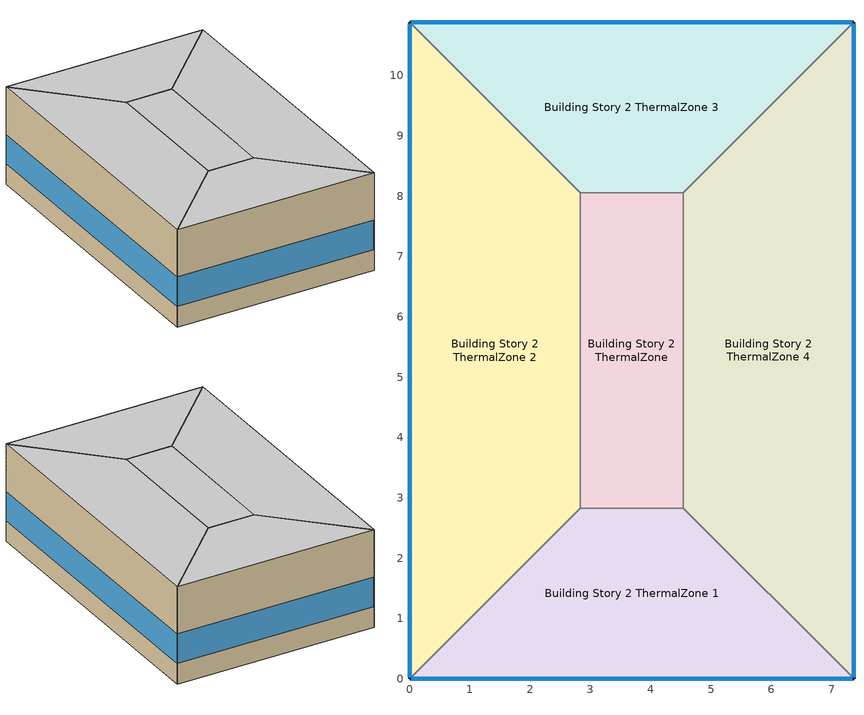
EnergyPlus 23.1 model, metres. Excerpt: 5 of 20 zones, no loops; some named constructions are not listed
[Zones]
Building Story 2 ThermalZone
 floor adiabatic (Typical Interior Floor): 4.54,2.83 2.83,2.83 2.83,8.06 4.54,8.06 z3.6
 wall adiabatic (Typical Interior Wall): 2.83,2.83 4.54,2.83 4.54,8.06 2.83,8.06 2.83,2.83 z3.6:7.2
 ceiling adiabatic (Typical Interior Ceiling): 4.54,8.06 2.83,8.06 2.83,2.83 4.54,2.83 z7.2
Building Story 2 ThermalZone 1
 floor adiabatic (Typical Interior Ceiling): 7.37,0 0,0 2.83,2.83 4.54,2.83 z3.6
 wall outside (Typical Insulated Steel Framed Exterior Wall R-20.41): 0,0 7.37,0 z3.6:7.2
 wall adiabatic (Typical Interior Wall): 7.37,0 4.54,2.83 2.83,2.83 0,0 z3.6:7.2
 window (U 0.48 SHGC 0.40 Dbl Ref-D Clr 6mm/13mm): 0.03,0 7.34,0 z4.36:5.45
 ceiling adiabatic (Typical Interior Ceiling): 4.54,2.83 2.83,2.83 0,0 7.37,0 z7.2
Building Story 2 ThermalZone 2
 floor adiabatic (Typical Interior Ceiling): 0,0 0,10.88 2.83,8.06 2.83,2.83 z3.6
 wall outside (Typical Insulated Steel Framed Exterior Wall R-20.41): 0,10.88 0,0 z3.6:7.2
 wall adiabatic (Typical Interior Wall): 0,0 2.83,2.83 2.83,8.06 0,10.88 z3.6:7.2
 window (U 0.48 SHGC 0.40 Dbl Ref-D Clr 6mm/13mm): 0,10.86 0,0.03 z4.36:5.45
 ceiling adiabatic (Typical Interior Ceiling): 2.83,2.83 2.83,8.06 0,10.88 0,0 z7.2
Building Story 2 ThermalZone 3
 floor adiabatic (Typical Interior Ceiling): 0,10.88 7.37,10.88 4.54,8.06 2.83,8.06 z3.6
 wall outside (Typical Insulated Steel Framed Exterior Wall R-20.41): 7.37,10.88 0,10.88 z3.6:7.2
 wall adiabatic (Typical Interior Wall): 0,10.88 2.83,8.06 4.54,8.06 7.37,10.88 z3.6:7.2
 window (U 0.48 SHGC 0.40 Dbl Ref-D Clr 6mm/13mm): 7.34,10.88 0.03,10.88 z4.36:5.45
 ceiling adiabatic (Typical Interior Ceiling): 2.83,8.06 4.54,8.06 7.37,10.88 0,10.88 z7.2
Building Story 2 ThermalZone 4
 floor adiabatic (Typical Interior Ceiling): 7.37,10.88 7.37,0 4.54,2.83 4.54,8.06 z3.6
 wall outside (Typical Insulated Steel Framed Exterior Wall R-20.41): 7.37,0 7.37,10.88 z3.6:7.2
 wall adiabatic (Typical Interior Wall): 7.37,10.88 4.54,8.06 4.54,2.83 7.37,0 z3.6:7.2
 window (U 0.48 SHGC 0.40 Dbl Ref-D Clr 6mm/13mm): 7.37,0.03 7.37,10.86 z4.36:5.45
 ceiling adiabatic (Typical Interior Ceiling): 4.54,8.06 4.54,2.83 7.37,0 7.37,10.88 z7.2
[Schedule:Day:Interval]
SchoolSecondary BLDG_OCC_SCH_Offices Wknd Day; SchoolSecondary BLDG_OCC_SCH_Offices Wknd Day 1; SchoolSecondary BLDG_OCC_SCH_Offices Default; SchoolSecondary BLDG_OCC_SCH_Offices Winter Design Day; SchoolSecondary BLDG_LIGHT_CORRIDOR_SCH_2013 Winter Design Day; Schedule Day 5; OfficeMedium BLDG_LIGHT_SCH_2013 Winter Design Day; OfficeMedium BLDG_OCC_SCH Winter Design Day; Schedule Day 8; OfficeMedium BLDG_EQUIP_SCH_2013 Winter Design Day: No, 24:00, 0
SchoolSecondary BLDG_OCC_SCH_Offices Wkdy|SmrDsn Day; SchoolSecondary BLDG_OCC_SCH_Offices Wkdy|SmrDsn Day 2; SchoolSecondary BLDG_OCC_SCH_Offices Summer Design Day: No, 08:00, 0, 17:00, 0.95, 21:00, 0.15, 24:00, 0
SchoolSecondary BLDG_OCC_SCH_Offices Wkdy|SmrDsn Day 1: No, 08:00, 0, 17:00, 0.5, 21:00, 0.15, 24:00, 0
19 space(s) Occ Sch Sunday 3; 19 space(s) Occ Sch Sunday 2: No, 05:00, 0, 06:00, 1, 17:00, 0, 18:00, 1, 24:00, 0
19 space(s) Occ Sch Default 3; 19 space(s) Occ Sch Tuesday 19; 19 space(s) Occ Sch Wednesday 19; 19 space(s) Occ Sch Thursday 19; 19 space(s) Occ Sch Friday 19; 19 space(s) Occ Sch Friday 18; 19 space(s) Occ Sch Monday 16; 19 space(s) Occ Sch Tuesday 18; 19 space(s) Occ Sch Wednesday 18; 19 space(s) Occ Sch Thursday 18; 19 space(s) Occ Sch Friday 16; 19 space(s) Occ Sch Monday 14; 19 space(s) Occ Sch Tuesday 16; 19 space(s) Occ Sch Wednesday 16; 19 space(s) Occ Sch Thursday 16; 19 space(s) Occ Sch Monday 13; 19 space(s) Occ Sch Tuesday 15; 19 space(s) Occ Sch Wednesday 15; 19 space(s) Occ Sch Thursday 15; 19 space(s) Occ Sch Friday 15; 19 space(s) Occ Sch Default 2; 19 space(s) Occ Sch Tuesday 14; 19 space(s) Occ Sch Wednesday 14; 19 space(s) Occ Sch Thursday 14; 19 space(s) Occ Sch Friday 14; 19 space(s) Occ Sch Friday 13; 19 space(s) Occ Sch Monday 12; 19 space(s) Occ Sch Tuesday 13; 19 space(s) Occ Sch Wednesday 13; 19 space(s) Occ Sch Thursday 13; 19 space(s) Occ Sch Friday 11; 19 space(s) Occ Sch Monday 10; 19 space(s) Occ Sch Tuesday 11; 19 space(s) Occ Sch Wednesday 11; 19 space(s) Occ Sch Thursday 11; 19 space(s) Occ Sch Monday 9; 19 space(s) Occ Sch Tuesday 10; 19 space(s) Occ Sch Wednesday 10; 19 space(s) Occ Sch Thursday 10; 19 space(s) Occ Sch Friday 10: No, 05:00, 0, 06:00, 1, 07:00, 1, 08:00, 1, 09:00, 1, 11:00, 0, 13:00, 1, 14:00, 0, 15:00, 1, 16:00, 1, 17:00, 1, 18:00, 1, 19:00, 0, 20:00, 1, 21:00, 1, 22:00, 1, 24:00, 0
19 space(s) Occ Sch Saturday 3; 19 space(s) Occ Sch Saturday 2: No, 05:00, 0, 06:00, 1, 07:00, 0, 08:00, 1, 11:00, 0, 12:00, 1, 16:00, 0, 17:00, 1, 18:00, 0, 19:00, 1, 24:00, 0
19 space(s) Occ Sch Monday 15; 19 space(s) Occ Sch Tuesday 17; 19 space(s) Occ Sch Wednesday 17; 19 space(s) Occ Sch Thursday 17; 19 space(s) Occ Sch Friday 17; 19 space(s) Occ Sch Monday 11; 19 space(s) Occ Sch Tuesday 12; 19 space(s) Occ Sch Wednesday 12; 19 space(s) Occ Sch Thursday 12; 19 space(s) Occ Sch Friday 12: No, 05:00, 0, 06:00, 1, 07:00, 1, 08:00, 1, 09:00, 1, 11:00, 0, 13:00, 1, 16:00, 0, 17:00, 1, 18:00, 1, 19:00, 1, 20:00, 0, 21:00, 1, 22:00, 1, 24:00, 0
19 space(s) Occ Sch Summer Design Day 3; 19 space(s) Occ Sch Winter Design Day 3; 19 space(s) Occ Sch Summer Design Day 1; 19 space(s) Occ Sch Winter Design Day 1; 19 space(s) Occ Sch Summer Design Day 2; 19 space(s) Occ Sch Winter Design Day 2; SchoolSecondary BLDG_LIGHT_CORRIDOR_SCH_2013 Summer Design Day; OfficeMedium BLDG_LIGHT_SCH_2013 Summer Design Day; OfficeMedium BLDG_EQUIP_SCH_2013 Summer Design Day: No, 24:00, 1
19 space(s) Occ Sch Sunday 1: No, 05:00, 0, 06:00, 0.000346189, 17:00, 0, 18:00, 0.000346189, 24:00, 0
19 space(s) Occ Sch Default 1; 19 space(s) Occ Sch Tuesday 9; 19 space(s) Occ Sch Wednesday 9; 19 space(s) Occ Sch Thursday 9; 19 space(s) Occ Sch Friday 9; 19 space(s) Occ Sch Monday 5; 19 space(s) Occ Sch Tuesday 5; 19 space(s) Occ Sch Wednesday 5; 19 space(s) Occ Sch Thursday 5; 19 space(s) Occ Sch Friday 5: No, 05:00, 0, 06:00, 0.000692379, 07:00, 0.000761616, 08:00, 0.0400887, 09:00, 0.00650836, 11:00, 0, 13:00, 0.00325418, 14:00, 0, 15:00, 0.00726998, 16:00, 0.0129475, 17:00, 0.0051236, 18:00, 0.001454, 19:00, 0, 20:00, 0.0177941, 21:00, 0.0173095, 22:00, 0.000346189, 24:00, 0
19 space(s) Occ Sch Saturday 1: No, 05:00, 0, 06:00, 0.000692379, 07:00, 0, 08:00, 0.001454, 11:00, 0, 12:00, 0.001454, 16:00, 0, 17:00, 0.000346189, 18:00, 0, 19:00, 0.000346189, 24:00, 0
19 space(s) Occ Sch Friday 8; 19 space(s) Occ Sch Monday 8; 19 space(s) Occ Sch Tuesday 8; 19 space(s) Occ Sch Wednesday 8; 19 space(s) Occ Sch Thursday 8; 19 space(s) Occ Sch Friday 6; 19 space(s) Occ Sch Monday 6; 19 space(s) Occ Sch Tuesday 6; 19 space(s) Occ Sch Wednesday 6; 19 space(s) Occ Sch Thursday 6: No, 05:00, 0, 06:00, 0.000692379, 07:00, 0.000761616, 08:00, 0.0207714, 09:00, 0.00650836, 11:00, 0, 13:00, 0.00325418, 14:00, 0, 15:00, 0.00726998, 16:00, 0.00636988, 17:00, 0.0051236, 18:00, 0.001454, 19:00, 0, 20:00, 0.0177941, 21:00, 0.0173095, 22:00, 0.000346189, 24:00, 0
19 space(s) Occ Sch Monday 7; 19 space(s) Occ Sch Tuesday 7; 19 space(s) Occ Sch Wednesday 7; 19 space(s) Occ Sch Thursday 7; 19 space(s) Occ Sch Friday 7: No, 05:00, 0, 06:00, 0.000692379, 07:00, 0.000761616, 08:00, 0.0172402, 09:00, 0.00103857, 11:00, 0, 13:00, 0.00325418, 16:00, 0, 17:00, 0.000276951, 18:00, 0.00138476, 19:00, 0.00810083, 20:00, 0, 21:00, 0.00927787, 22:00, 0.000346189, 24:00, 0
SchoolSecondary BLDG_EQUIP_SCH_2013 Default|Wknd Day; SchoolSecondary BLDG_EQUIP_SCH_2013 Default|Wknd Day 2; SchoolSecondary BLDG_EQUIP_SCH_2013 Default: No, 24:00, 0.295624
SchoolSecondary BLDG_EQUIP_SCH_2013 Wkdy Day; SchoolSecondary BLDG_EQUIP_SCH_2013 Wkdy Day 2: No, 08:00, 0.295624, 17:00, 0.90367, 21:00, 0.332931, 24:00, 0.295624
SchoolSecondary BLDG_EQUIP_SCH_2013 Default|Wknd Day 1: No, 24:00, 0.21116
SchoolSecondary BLDG_EQUIP_SCH_2013 Wkdy Day 1: No, 08:00, 0.21116, 17:00, 0.475616, 21:00, 0.237808, 24:00, 0.21116
SchoolSecondary BLDG_EQUIP_SCH_2013 Summer Design Day: No, 08:00, 0.35, 17:00, 0.95, 24:00, 0.35
SchoolSecondary BLDG_EQUIP_SCH_2013 Winter Design Day 2: No, 24:00, 0.35
SchoolSecondary KITCHEN_ELEC_EQUIP_SCH Wknd Day; SchoolSecondary KITCHEN_ELEC_EQUIP_SCH Wknd Day 1; SchoolSecondary KITCHEN_ELEC_EQUIP_SCH Default; SchoolSecondary KITCHEN_ELEC_EQUIP_SCH Winter Design Day: No, 24:00, 0.1
SchoolSecondary KITCHEN_ELEC_EQUIP_SCH Wkdy Day; SchoolSecondary KITCHEN_ELEC_EQUIP_SCH Wkdy Day 1; SchoolSecondary KITCHEN_ELEC_EQUIP_SCH Wkdy Day 2; SchoolSecondary KITCHEN_ELEC_EQUIP_SCH Summer Design Day: No, 08:00, 0.1, 10:00, 0.15, 13:00, 0.25, 15:00, 0.15, 24:00, 0.1
SchoolSecondary KITCHEN_GAS_EQUIP_SCH Wknd Day; SchoolSecondary KITCHEN_GAS_EQUIP_SCH Wknd Day 1; SchoolSecondary KITCHEN_GAS_EQUIP_SCH Default; SchoolSecondary KITCHEN_GAS_EQUIP_SCH Winter Design Day: No, 24:00, 0.02
SchoolSecondary KITCHEN_GAS_EQUIP_SCH Wkdy|SmrDsn Day; SchoolSecondary KITCHEN_GAS_EQUIP_SCH Wkdy|SmrDsn Day 1; SchoolSecondary KITCHEN_GAS_EQUIP_SCH Wkdy|SmrDsn Day 2; SchoolSecondary KITCHEN_GAS_EQUIP_SCH Summer Design Day: No, 08:00, 0.02, 10:00, 0.15, 13:00, 0.2, 15:00, 0.1, 24:00, 0.02
SchoolSecondary BLDG_LIGHT_CORRIDOR_SCH_2013 Wknd Day; SchoolSecondary BLDG_LIGHT_CORRIDOR_SCH_2013 Wknd Day 1; SchoolSecondary BLDG_LIGHT_CORRIDOR_SCH_2013 Default: No, 24:00, 0.1773
SchoolSecondary BLDG_LIGHT_CORRIDOR_SCH_2013 Wkdy Day; SchoolSecondary BLDG_LIGHT_CORRIDOR_SCH_2013 Wkdy Day 2: No, 07:00, 0.1773, 08:00, 0.9, 21:00, 0.551772, 24:00, 0.1773
SchoolSecondary BLDG_LIGHT_CORRIDOR_SCH_2013 Wkdy Day 1: No, 08:00, 0.1773, 20:00, 0.30654, 21:00, 0.108699, 24:00, 0.1773
OfficeMedium BLDG_LIGHT_SCH_2013 Sun Day: No, 06:00, 0.05, 18:00, 0.0431163, 24:00, 0.05
OfficeMedium BLDG_LIGHT_SCH_2013 Wkdy Day: No, 05:00, 0.05, 06:00, 0.1, 07:00, 0.0862326, 08:00, 0.258698, 17:00, 0.776093, 18:00, 0.431163, 20:00, 0.258698, 22:00, 0.172465, 23:00, 0.0862326, 24:00, 0.0431163
OfficeMedium BLDG_LIGHT_SCH_2013 Sat Day: No, 06:00, 0.05, 08:00, 0.0862326, 12:00, 0.258698, 17:00, 0.129349, 19:00, 0.0431163, 24:00, 0.05
OfficeMedium BLDG_OCC_SCH Default: No, 06:00, 0, 18:00, 0.05, 24:00, 0
OfficeMedium BLDG_OCC_SCH Wkdy Day: No, 06:00, 0, 07:00, 0.1, 08:00, 0.2, 12:00, 0.95, 13:00, 0.5, 17:00, 0.95, 18:00, 0.3, 22:00, 0.1, 24:00, 0.05
OfficeMedium BLDG_OCC_SCH Sat Day: No, 06:00, 0, 08:00, 0.1, 12:00, 0.3, 17:00, 0.1, 19:00, 0.05, 24:00, 0
OfficeMedium BLDG_OCC_SCH Summer Design Day: No, 06:00, 0, 22:00, 1, 24:00, 0.05
OfficeMedium ACTIVITY_SCH Default; OfficeMedium ACTIVITY_SCH Summer Design Day; OfficeMedium ACTIVITY_SCH Winter Design Day: No, 24:00, 120
OfficeMedium BLDG_EQUIP_SCH_2013 Sun Day: No, 06:00, 0.230755, 18:00, 0.288107, 24:00, 0.230755
OfficeMedium BLDG_EQUIP_SCH_2013 Wkdy Day: No, 06:00, 0.307674, 08:00, 0.381235, 12:00, 0.857778, 13:00, 0.76247, 17:00, 0.857778, 18:00, 0.476543, 24:00, 0.381235
OfficeMedium BLDG_EQUIP_SCH_2013 Sat Day: No, 06:00, 0.230755, 08:00, 0.381235, 12:00, 0.476543, 17:00, 0.33358, 19:00, 0.285926, 24:00, 0.230755
Schedule Day 80: No, 06:00, 0, 24:00, 1
Schedule Day 81: No, 06:00, 0.7, 24:00, 1
[Schedule:Week:Daily]
SchoolSecondary BLDG_OCC_SCH_Offices Week Rule - Jan1-Jun24: SchoolSecondary BLDG_OCC_SCH_Offices Wknd Day, SchoolSecondary BLDG_OCC_SCH_Offices Wkdy|SmrDsn Day, SchoolSecondary BLDG_OCC_SCH_Offices Wkdy|SmrDsn Day, SchoolSecondary BLDG_OCC_SCH_Offices Wkdy|SmrDsn Day, SchoolSecondary BLDG_OCC_SCH_Offices Wkdy|SmrDsn Day, SchoolSecondary BLDG_OCC_SCH_Offices Wkdy|SmrDsn Day, SchoolSecondary BLDG_OCC_SCH_Offices Wknd Day, SchoolSecondary BLDG_OCC_SCH_Offices Default, SchoolSecondary BLDG_OCC_SCH_Offices Summer Design Day, SchoolSecondary BLDG_OCC_SCH_Offices Winter Design Day, SchoolSecondary BLDG_OCC_SCH_Offices Default, SchoolSecondary BLDG_OCC_SCH_Offices Default
SchoolSecondary BLDG_OCC_SCH_Offices Week Rule - Jun25-Jul1: SchoolSecondary BLDG_OCC_SCH_Offices Wknd Day, SchoolSecondary BLDG_OCC_SCH_Offices Wkdy|SmrDsn Day, SchoolSecondary BLDG_OCC_SCH_Offices Wkdy|SmrDsn Day, SchoolSecondary BLDG_OCC_SCH_Offices Wkdy|SmrDsn Day, SchoolSecondary BLDG_OCC_SCH_Offices Wkdy|SmrDsn Day, SchoolSecondary BLDG_OCC_SCH_Offices Wkdy|SmrDsn Day, SchoolSecondary BLDG_OCC_SCH_Offices Wknd Day 1, SchoolSecondary BLDG_OCC_SCH_Offices Default, SchoolSecondary BLDG_OCC_SCH_Offices Summer Design Day, SchoolSecondary BLDG_OCC_SCH_Offices Winter Design Day, SchoolSecondary BLDG_OCC_SCH_Offices Default, SchoolSecondary BLDG_OCC_SCH_Offices Default
SchoolSecondary BLDG_OCC_SCH_Offices Week Rule - Jul2-Aug26: SchoolSecondary BLDG_OCC_SCH_Offices Wknd Day 1, SchoolSecondary BLDG_OCC_SCH_Offices Wkdy|SmrDsn Day 1, SchoolSecondary BLDG_OCC_SCH_Offices Wkdy|SmrDsn Day 1, SchoolSecondary BLDG_OCC_SCH_Offices Wkdy|SmrDsn Day 1, SchoolSecondary BLDG_OCC_SCH_Offices Wkdy|SmrDsn Day 1, SchoolSecondary BLDG_OCC_SCH_Offices Wkdy|SmrDsn Day 1, SchoolSecondary BLDG_OCC_SCH_Offices Wknd Day 1, SchoolSecondary BLDG_OCC_SCH_Offices Default, SchoolSecondary BLDG_OCC_SCH_Offices Summer Design Day, SchoolSecondary BLDG_OCC_SCH_Offices Winter Design Day, SchoolSecondary BLDG_OCC_SCH_Offices Default, SchoolSecondary BLDG_OCC_SCH_Offices Default
SchoolSecondary BLDG_OCC_SCH_Offices Week Rule - Aug27-Sep2: SchoolSecondary BLDG_OCC_SCH_Offices Wknd Day 1, SchoolSecondary BLDG_OCC_SCH_Offices Wkdy|SmrDsn Day 1, SchoolSecondary BLDG_OCC_SCH_Offices Wkdy|SmrDsn Day 1, SchoolSecondary BLDG_OCC_SCH_Offices Wkdy|SmrDsn Day 1, SchoolSecondary BLDG_OCC_SCH_Offices Wkdy|SmrDsn Day 1, SchoolSecondary BLDG_OCC_SCH_Offices Wkdy|SmrDsn Day 2, SchoolSecondary BLDG_OCC_SCH_Offices Default, SchoolSecondary BLDG_OCC_SCH_Offices Default, SchoolSecondary BLDG_OCC_SCH_Offices Summer Design Day, SchoolSecondary BLDG_OCC_SCH_Offices Winter Design Day, SchoolSecondary BLDG_OCC_SCH_Offices Default, SchoolSecondary BLDG_OCC_SCH_Offices Default
SchoolSecondary BLDG_OCC_SCH_Offices Week Rule - Sep3-Dec31: SchoolSecondary BLDG_OCC_SCH_Offices Default, SchoolSecondary BLDG_OCC_SCH_Offices Wkdy|SmrDsn Day 2, SchoolSecondary BLDG_OCC_SCH_Offices Wkdy|SmrDsn Day 2, SchoolSecondary BLDG_OCC_SCH_Offices Wkdy|SmrDsn Day 2, SchoolSecondary BLDG_OCC_SCH_Offices Wkdy|SmrDsn Day 2, SchoolSecondary BLDG_OCC_SCH_Offices Wkdy|SmrDsn Day 2, SchoolSecondary BLDG_OCC_SCH_Offices Default, SchoolSecondary BLDG_OCC_SCH_Offices Default, SchoolSecondary BLDG_OCC_SCH_Offices Summer Design Day, SchoolSecondary BLDG_OCC_SCH_Offices Winter Design Day, SchoolSecondary BLDG_OCC_SCH_Offices Default, SchoolSecondary BLDG_OCC_SCH_Offices Default
Elevator Schedule 3 Week Rule - Jan1-Jun10: 19 space(s) Occ Sch Sunday 3, 19 space(s) Occ Sch Default 3, 19 space(s) Occ Sch Tuesday 19, 19 space(s) Occ Sch Wednesday 19, 19 space(s) Occ Sch Thursday 19, 19 space(s) Occ Sch Friday 19, 19 space(s) Occ Sch Saturday 3, 19 space(s) Occ Sch Default 3, 19 space(s) Occ Sch Summer Design Day 3, 19 space(s) Occ Sch Winter Design Day 3, 19 space(s) Occ Sch Default 3, 19 space(s) Occ Sch Default 3
Elevator Schedule 3 Week Rule - Jun11-Jun17: 19 space(s) Occ Sch Sunday 3, 19 space(s) Occ Sch Default 3, 19 space(s) Occ Sch Tuesday 19, 19 space(s) Occ Sch Wednesday 19, 19 space(s) Occ Sch Thursday 19, 19 space(s) Occ Sch Friday 18, 19 space(s) Occ Sch Saturday 3, 19 space(s) Occ Sch Default 3, 19 space(s) Occ Sch Summer Design Day 3, 19 space(s) Occ Sch Winter Design Day 3, 19 space(s) Occ Sch Default 3, 19 space(s) Occ Sch Default 3
Elevator Schedule 3 Week Rule - Jun18-Jul1: 19 space(s) Occ Sch Sunday 3, 19 space(s) Occ Sch Monday 16, 19 space(s) Occ Sch Tuesday 18, 19 space(s) Occ Sch Wednesday 18, 19 space(s) Occ Sch Thursday 18, 19 space(s) Occ Sch Friday 18, 19 space(s) Occ Sch Saturday 3, 19 space(s) Occ Sch Default 3, 19 space(s) Occ Sch Summer Design Day 3, 19 space(s) Occ Sch Winter Design Day 3, 19 space(s) Occ Sch Default 3, 19 space(s) Occ Sch Default 3
Elevator Schedule 3 Week Rule - Jul2-Aug26: 19 space(s) Occ Sch Sunday 3, 19 space(s) Occ Sch Monday 15, 19 space(s) Occ Sch Tuesday 17, 19 space(s) Occ Sch Wednesday 17, 19 space(s) Occ Sch Thursday 17, 19 space(s) Occ Sch Friday 17, 19 space(s) Occ Sch Saturday 3, 19 space(s) Occ Sch Default 3, 19 space(s) Occ Sch Summer Design Day 3, 19 space(s) Occ Sch Winter Design Day 3, 19 space(s) Occ Sch Default 3, 19 space(s) Occ Sch Default 3
Elevator Schedule 3 Week Rule - Aug27-Sep2: 19 space(s) Occ Sch Sunday 3, 19 space(s) Occ Sch Monday 15, 19 space(s) Occ Sch Tuesday 17, 19 space(s) Occ Sch Wednesday 17, 19 space(s) Occ Sch Thursday 17, 19 space(s) Occ Sch Friday 16, 19 space(s) Occ Sch Saturday 3, 19 space(s) Occ Sch Default 3, 19 space(s) Occ Sch Summer Design Day 3, 19 space(s) Occ Sch Winter Design Day 3, 19 space(s) Occ Sch Default 3, 19 space(s) Occ Sch Default 3
Elevator Schedule 3 Week Rule - Sep3-Sep16: 19 space(s) Occ Sch Sunday 3, 19 space(s) Occ Sch Monday 14, 19 space(s) Occ Sch Tuesday 16, 19 space(s) Occ Sch Wednesday 16, 19 space(s) Occ Sch Thursday 16, 19 space(s) Occ Sch Friday 16, 19 space(s) Occ Sch Saturday 3, 19 space(s) Occ Sch Default 3, 19 space(s) Occ Sch Summer Design Day 3, 19 space(s) Occ Sch Winter Design Day 3, 19 space(s) Occ Sch Default 3, 19 space(s) Occ Sch Default 3
Elevator Schedule 3 Week Rule - Sep17-Dec31: 19 space(s) Occ Sch Sunday 3, 19 space(s) Occ Sch Monday 13, 19 space(s) Occ Sch Tuesday 15, 19 space(s) Occ Sch Wednesday 15, 19 space(s) Occ Sch Thursday 15, 19 space(s) Occ Sch Friday 15, 19 space(s) Occ Sch Saturday 3, 19 space(s) Occ Sch Default 3, 19 space(s) Occ Sch Summer Design Day 3, 19 space(s) Occ Sch Winter Design Day 3, 19 space(s) Occ Sch Default 3, 19 space(s) Occ Sch Default 3
Elevator Schedule 1 Week Rule - Jan1-Jun10: 19 space(s) Occ Sch Sunday 1, 19 space(s) Occ Sch Default 1, 19 space(s) Occ Sch Tuesday 9, 19 space(s) Occ Sch Wednesday 9, 19 space(s) Occ Sch Thursday 9, 19 space(s) Occ Sch Friday 9, 19 space(s) Occ Sch Saturday 1, 19 space(s) Occ Sch Default 1, 19 space(s) Occ Sch Summer Design Day 1, 19 space(s) Occ Sch Winter Design Day 1, 19 space(s) Occ Sch Default 1, 19 space(s) Occ Sch Default 1
Elevator Schedule 1 Week Rule - Jun11-Jun17: 19 space(s) Occ Sch Sunday 1, 19 space(s) Occ Sch Default 1, 19 space(s) Occ Sch Tuesday 9, 19 space(s) Occ Sch Wednesday 9, 19 space(s) Occ Sch Thursday 9, 19 space(s) Occ Sch Friday 8, 19 space(s) Occ Sch Saturday 1, 19 space(s) Occ Sch Default 1, 19 space(s) Occ Sch Summer Design Day 1, 19 space(s) Occ Sch Winter Design Day 1, 19 space(s) Occ Sch Default 1, 19 space(s) Occ Sch Default 1
Elevator Schedule 1 Week Rule - Jun18-Jul1: 19 space(s) Occ Sch Sunday 1, 19 space(s) Occ Sch Monday 8, 19 space(s) Occ Sch Tuesday 8, 19 space(s) Occ Sch Wednesday 8, 19 space(s) Occ Sch Thursday 8, 19 space(s) Occ Sch Friday 8, 19 space(s) Occ Sch Saturday 1, 19 space(s) Occ Sch Default 1, 19 space(s) Occ Sch Summer Design Day 1, 19 space(s) Occ Sch Winter Design Day 1, 19 space(s) Occ Sch Default 1, 19 space(s) Occ Sch Default 1
Elevator Schedule 1 Week Rule - Jul2-Aug26: 19 space(s) Occ Sch Sunday 1, 19 space(s) Occ Sch Monday 7, 19 space(s) Occ Sch Tuesday 7, 19 space(s) Occ Sch Wednesday 7, 19 space(s) Occ Sch Thursday 7, 19 space(s) Occ Sch Friday 7, 19 space(s) Occ Sch Saturday 1, 19 space(s) Occ Sch Default 1, 19 space(s) Occ Sch Summer Design Day 1, 19 space(s) Occ Sch Winter Design Day 1, 19 space(s) Occ Sch Default 1, 19 space(s) Occ Sch Default 1
Elevator Schedule 1 Week Rule - Aug27-Sep2: 19 space(s) Occ Sch Sunday 1, 19 space(s) Occ Sch Monday 7, 19 space(s) Occ Sch Tuesday 7, 19 space(s) Occ Sch Wednesday 7, 19 space(s) Occ Sch Thursday 7, 19 space(s) Occ Sch Friday 6, 19 space(s) Occ Sch Saturday 1, 19 space(s) Occ Sch Default 1, 19 space(s) Occ Sch Summer Design Day 1, 19 space(s) Occ Sch Winter Design Day 1, 19 space(s) Occ Sch Default 1, 19 space(s) Occ Sch Default 1
Elevator Schedule 1 Week Rule - Sep3-Sep16: 19 space(s) Occ Sch Sunday 1, 19 space(s) Occ Sch Monday 6, 19 space(s) Occ Sch Tuesday 6, 19 space(s) Occ Sch Wednesday 6, 19 space(s) Occ Sch Thursday 6, 19 space(s) Occ Sch Friday 6, 19 space(s) Occ Sch Saturday 1, 19 space(s) Occ Sch Default 1, 19 space(s) Occ Sch Summer Design Day 1, 19 space(s) Occ Sch Winter Design Day 1, 19 space(s) Occ Sch Default 1, 19 space(s) Occ Sch Default 1
Elevator Schedule 1 Week Rule - Sep17-Dec31: 19 space(s) Occ Sch Sunday 1, 19 space(s) Occ Sch Monday 5, 19 space(s) Occ Sch Tuesday 5, 19 space(s) Occ Sch Wednesday 5, 19 space(s) Occ Sch Thursday 5, 19 space(s) Occ Sch Friday 5, 19 space(s) Occ Sch Saturday 1, 19 space(s) Occ Sch Default 1, 19 space(s) Occ Sch Summer Design Day 1, 19 space(s) Occ Sch Winter Design Day 1, 19 space(s) Occ Sch Default 1, 19 space(s) Occ Sch Default 1
Elevator Schedule 2 Week Rule - Jan1-Jun10: 19 space(s) Occ Sch Sunday 2, 19 space(s) Occ Sch Default 2, 19 space(s) Occ Sch Tuesday 14, 19 space(s) Occ Sch Wednesday 14, 19 space(s) Occ Sch Thursday 14, 19 space(s) Occ Sch Friday 14, 19 space(s) Occ Sch Saturday 2, 19 space(s) Occ Sch Default 2, 19 space(s) Occ Sch Summer Design Day 2, 19 space(s) Occ Sch Winter Design Day 2, 19 space(s) Occ Sch Default 2, 19 space(s) Occ Sch Default 2
Elevator Schedule 2 Week Rule - Jun11-Jun17: 19 space(s) Occ Sch Sunday 2, 19 space(s) Occ Sch Default 2, 19 space(s) Occ Sch Tuesday 14, 19 space(s) Occ Sch Wednesday 14, 19 space(s) Occ Sch Thursday 14, 19 space(s) Occ Sch Friday 13, 19 space(s) Occ Sch Saturday 2, 19 space(s) Occ Sch Default 2, 19 space(s) Occ Sch Summer Design Day 2, 19 space(s) Occ Sch Winter Design Day 2, 19 space(s) Occ Sch Default 2, 19 space(s) Occ Sch Default 2
Elevator Schedule 2 Week Rule - Jun18-Jul1: 19 space(s) Occ Sch Sunday 2, 19 space(s) Occ Sch Monday 12, 19 space(s) Occ Sch Tuesday 13, 19 space(s) Occ Sch Wednesday 13, 19 space(s) Occ Sch Thursday 13, 19 space(s) Occ Sch Friday 13, 19 space(s) Occ Sch Saturday 2, 19 space(s) Occ Sch Default 2, 19 space(s) Occ Sch Summer Design Day 2, 19 space(s) Occ Sch Winter Design Day 2, 19 space(s) Occ Sch Default 2, 19 space(s) Occ Sch Default 2
Elevator Schedule 2 Week Rule - Jul2-Aug26: 19 space(s) Occ Sch Sunday 2, 19 space(s) Occ Sch Monday 11, 19 space(s) Occ Sch Tuesday 12, 19 space(s) Occ Sch Wednesday 12, 19 space(s) Occ Sch Thursday 12, 19 space(s) Occ Sch Friday 12, 19 space(s) Occ Sch Saturday 2, 19 space(s) Occ Sch Default 2, 19 space(s) Occ Sch Summer Design Day 2, 19 space(s) Occ Sch Winter Design Day 2, 19 space(s) Occ Sch Default 2, 19 space(s) Occ Sch Default 2
Elevator Schedule 2 Week Rule - Aug27-Sep2: 19 space(s) Occ Sch Sunday 2, 19 space(s) Occ Sch Monday 11, 19 space(s) Occ Sch Tuesday 12, 19 space(s) Occ Sch Wednesday 12, 19 space(s) Occ Sch Thursday 12, 19 space(s) Occ Sch Friday 11, 19 space(s) Occ Sch Saturday 2, 19 space(s) Occ Sch Default 2, 19 space(s) Occ Sch Summer Design Day 2, 19 space(s) Occ Sch Winter Design Day 2, 19 space(s) Occ Sch Default 2, 19 space(s) Occ Sch Default 2
Elevator Schedule 2 Week Rule - Sep3-Sep16: 19 space(s) Occ Sch Sunday 2, 19 space(s) Occ Sch Monday 10, 19 space(s) Occ Sch Tuesday 11, 19 space(s) Occ Sch Wednesday 11, 19 space(s) Occ Sch Thursday 11, 19 space(s) Occ Sch Friday 11, 19 space(s) Occ Sch Saturday 2, 19 space(s) Occ Sch Default 2, 19 space(s) Occ Sch Summer Design Day 2, 19 space(s) Occ Sch Winter Design Day 2, 19 space(s) Occ Sch Default 2, 19 space(s) Occ Sch Default 2
Elevator Schedule 2 Week Rule - Sep17-Dec31: 19 space(s) Occ Sch Sunday 2, 19 space(s) Occ Sch Monday 9, 19 space(s) Occ Sch Tuesday 10, 19 space(s) Occ Sch Wednesday 10, 19 space(s) Occ Sch Thursday 10, 19 space(s) Occ Sch Friday 10, 19 space(s) Occ Sch Saturday 2, 19 space(s) Occ Sch Default 2, 19 space(s) Occ Sch Summer Design Day 2, 19 space(s) Occ Sch Winter Design Day 2, 19 space(s) Occ Sch Default 2, 19 space(s) Occ Sch Default 2
SchoolSecondary BLDG_EQUIP_SCH_2013 Week Rule - Jan1-Jun24: SchoolSecondary BLDG_EQUIP_SCH_2013 Default|Wknd Day, SchoolSecondary BLDG_EQUIP_SCH_2013 Wkdy Day, SchoolSecondary BLDG_EQUIP_SCH_2013 Wkdy Day, SchoolSecondary BLDG_EQUIP_SCH_2013 Wkdy Day, SchoolSecondary BLDG_EQUIP_SCH_2013 Wkdy Day, SchoolSecondary BLDG_EQUIP_SCH_2013 Wkdy Day, SchoolSecondary BLDG_EQUIP_SCH_2013 Default|Wknd Day, SchoolSecondary BLDG_EQUIP_SCH_2013 Default, SchoolSecondary BLDG_EQUIP_SCH_2013 Summer Design Day, SchoolSecondary BLDG_EQUIP_SCH_2013 Winter Design Day 2, SchoolSecondary BLDG_EQUIP_SCH_2013 Default, SchoolSecondary BLDG_EQUIP_SCH_2013 Default
SchoolSecondary BLDG_EQUIP_SCH_2013 Week Rule - Jun25-Jul1: SchoolSecondary BLDG_EQUIP_SCH_2013 Default|Wknd Day, SchoolSecondary BLDG_EQUIP_SCH_2013 Wkdy Day, SchoolSecondary BLDG_EQUIP_SCH_2013 Wkdy Day, SchoolSecondary BLDG_EQUIP_SCH_2013 Wkdy Day, SchoolSecondary BLDG_EQUIP_SCH_2013 Wkdy Day, SchoolSecondary BLDG_EQUIP_SCH_2013 Wkdy Day, SchoolSecondary BLDG_EQUIP_SCH_2013 Default|Wknd Day 1, SchoolSecondary BLDG_EQUIP_SCH_2013 Default, SchoolSecondary BLDG_EQUIP_SCH_2013 Summer Design Day, SchoolSecondary BLDG_EQUIP_SCH_2013 Winter Design Day 2, SchoolSecondary BLDG_EQUIP_SCH_2013 Default, SchoolSecondary BLDG_EQUIP_SCH_2013 Default
SchoolSecondary BLDG_EQUIP_SCH_2013 Week Rule - Jul2-Aug26: SchoolSecondary BLDG_EQUIP_SCH_2013 Default|Wknd Day 1, SchoolSecondary BLDG_EQUIP_SCH_2013 Wkdy Day 1, SchoolSecondary BLDG_EQUIP_SCH_2013 Wkdy Day 1, SchoolSecondary BLDG_EQUIP_SCH_2013 Wkdy Day 1, SchoolSecondary BLDG_EQUIP_SCH_2013 Wkdy Day 1, SchoolSecondary BLDG_EQUIP_SCH_2013 Wkdy Day 1, SchoolSecondary BLDG_EQUIP_SCH_2013 Default|Wknd Day 1, SchoolSecondary BLDG_EQUIP_SCH_2013 Default, SchoolSecondary BLDG_EQUIP_SCH_2013 Summer Design Day, SchoolSecondary BLDG_EQUIP_SCH_2013 Winter Design Day 2, SchoolSecondary BLDG_EQUIP_SCH_2013 Default, SchoolSecondary BLDG_EQUIP_SCH_2013 Default
SchoolSecondary BLDG_EQUIP_SCH_2013 Week Rule - Aug27-Sep2: SchoolSecondary BLDG_EQUIP_SCH_2013 Default|Wknd Day 1, SchoolSecondary BLDG_EQUIP_SCH_2013 Wkdy Day 1, SchoolSecondary BLDG_EQUIP_SCH_2013 Wkdy Day 1, SchoolSecondary BLDG_EQUIP_SCH_2013 Wkdy Day 1, SchoolSecondary BLDG_EQUIP_SCH_2013 Wkdy Day 1, SchoolSecondary BLDG_EQUIP_SCH_2013 Wkdy Day 2, SchoolSecondary BLDG_EQUIP_SCH_2013 Default|Wknd Day 2, SchoolSecondary BLDG_EQUIP_SCH_2013 Default, SchoolSecondary BLDG_EQUIP_SCH_2013 Summer Design Day, SchoolSecondary BLDG_EQUIP_SCH_2013 Winter Design Day 2, SchoolSecondary BLDG_EQUIP_SCH_2013 Default, SchoolSecondary BLDG_EQUIP_SCH_2013 Default
SchoolSecondary BLDG_EQUIP_SCH_2013 Week Rule - Sep3-Dec31: SchoolSecondary BLDG_EQUIP_SCH_2013 Default|Wknd Day 2, SchoolSecondary BLDG_EQUIP_SCH_2013 Wkdy Day 2, SchoolSecondary BLDG_EQUIP_SCH_2013 Wkdy Day 2, SchoolSecondary BLDG_EQUIP_SCH_2013 Wkdy Day 2, SchoolSecondary BLDG_EQUIP_SCH_2013 Wkdy Day 2, SchoolSecondary BLDG_EQUIP_SCH_2013 Wkdy Day 2, SchoolSecondary BLDG_EQUIP_SCH_2013 Default|Wknd Day 2, SchoolSecondary BLDG_EQUIP_SCH_2013 Default, SchoolSecondary BLDG_EQUIP_SCH_2013 Summer Design Day, SchoolSecondary BLDG_EQUIP_SCH_2013 Winter Design Day 2, SchoolSecondary BLDG_EQUIP_SCH_2013 Default, SchoolSecondary BLDG_EQUIP_SCH_2013 Default
SchoolSecondary KITCHEN_ELEC_EQUIP_SCH Week Rule - Jan1-Jun24: SchoolSecondary KITCHEN_ELEC_EQUIP_SCH Wknd Day, SchoolSecondary KITCHEN_ELEC_EQUIP_SCH Wkdy Day, SchoolSecondary KITCHEN_ELEC_EQUIP_SCH Wkdy Day, SchoolSecondary KITCHEN_ELEC_EQUIP_SCH Wkdy Day, SchoolSecondary KITCHEN_ELEC_EQUIP_SCH Wkdy Day, SchoolSecondary KITCHEN_ELEC_EQUIP_SCH Wkdy Day, SchoolSecondary KITCHEN_ELEC_EQUIP_SCH Wknd Day, SchoolSecondary KITCHEN_ELEC_EQUIP_SCH Default, SchoolSecondary KITCHEN_ELEC_EQUIP_SCH Summer Design Day, SchoolSecondary KITCHEN_ELEC_EQUIP_SCH Winter Design Day, SchoolSecondary KITCHEN_ELEC_EQUIP_SCH Default, SchoolSecondary KITCHEN_ELEC_EQUIP_SCH Default
SchoolSecondary KITCHEN_ELEC_EQUIP_SCH Week Rule - Jun25-Jul1: SchoolSecondary KITCHEN_ELEC_EQUIP_SCH Wknd Day, SchoolSecondary KITCHEN_ELEC_EQUIP_SCH Wkdy Day, SchoolSecondary KITCHEN_ELEC_EQUIP_SCH Wkdy Day, SchoolSecondary KITCHEN_ELEC_EQUIP_SCH Wkdy Day, SchoolSecondary KITCHEN_ELEC_EQUIP_SCH Wkdy Day, SchoolSecondary KITCHEN_ELEC_EQUIP_SCH Wkdy Day, SchoolSecondary KITCHEN_ELEC_EQUIP_SCH Wknd Day 1, SchoolSecondary KITCHEN_ELEC_EQUIP_SCH Default, SchoolSecondary KITCHEN_ELEC_EQUIP_SCH Summer Design Day, SchoolSecondary KITCHEN_ELEC_EQUIP_SCH Winter Design Day, SchoolSecondary KITCHEN_ELEC_EQUIP_SCH Default, SchoolSecondary KITCHEN_ELEC_EQUIP_SCH Default
SchoolSecondary KITCHEN_ELEC_EQUIP_SCH Week Rule - Jul2-Aug26: SchoolSecondary KITCHEN_ELEC_EQUIP_SCH Wknd Day 1, SchoolSecondary KITCHEN_ELEC_EQUIP_SCH Wkdy Day 1, SchoolSecondary KITCHEN_ELEC_EQUIP_SCH Wkdy Day 1, SchoolSecondary KITCHEN_ELEC_EQUIP_SCH Wkdy Day 1, SchoolSecondary KITCHEN_ELEC_EQUIP_SCH Wkdy Day 1, SchoolSecondary KITCHEN_ELEC_EQUIP_SCH Wkdy Day 1, SchoolSecondary KITCHEN_ELEC_EQUIP_SCH Wknd Day 1, SchoolSecondary KITCHEN_ELEC_EQUIP_SCH Default, SchoolSecondary KITCHEN_ELEC_EQUIP_SCH Summer Design Day, SchoolSecondary KITCHEN_ELEC_EQUIP_SCH Winter Design Day, SchoolSecondary KITCHEN_ELEC_EQUIP_SCH Default, SchoolSecondary KITCHEN_ELEC_EQUIP_SCH Default
SchoolSecondary KITCHEN_ELEC_EQUIP_SCH Week Rule - Aug27-Sep2: SchoolSecondary KITCHEN_ELEC_EQUIP_SCH Wknd Day 1, SchoolSecondary KITCHEN_ELEC_EQUIP_SCH Wkdy Day 1, SchoolSecondary KITCHEN_ELEC_EQUIP_SCH Wkdy Day 1, SchoolSecondary KITCHEN_ELEC_EQUIP_SCH Wkdy Day 1, SchoolSecondary KITCHEN_ELEC_EQUIP_SCH Wkdy Day 1, SchoolSecondary KITCHEN_ELEC_EQUIP_SCH Wkdy Day 2, SchoolSecondary KITCHEN_ELEC_EQUIP_SCH Default, SchoolSecondary KITCHEN_ELEC_EQUIP_SCH Default, SchoolSecondary KITCHEN_ELEC_EQUIP_SCH Summer Design Day, SchoolSecondary KITCHEN_ELEC_EQUIP_SCH Winter Design Day, SchoolSecondary KITCHEN_ELEC_EQUIP_SCH Default, SchoolSecondary KITCHEN_ELEC_EQUIP_SCH Default
SchoolSecondary KITCHEN_ELEC_EQUIP_SCH Week Rule - Sep3-Dec31: SchoolSecondary KITCHEN_ELEC_EQUIP_SCH Default, SchoolSecondary KITCHEN_ELEC_EQUIP_SCH Wkdy Day 2, SchoolSecondary KITCHEN_ELEC_EQUIP_SCH Wkdy Day 2, SchoolSecondary KITCHEN_ELEC_EQUIP_SCH Wkdy Day 2, SchoolSecondary KITCHEN_ELEC_EQUIP_SCH Wkdy Day 2, SchoolSecondary KITCHEN_ELEC_EQUIP_SCH Wkdy Day 2, SchoolSecondary KITCHEN_ELEC_EQUIP_SCH Default, SchoolSecondary KITCHEN_ELEC_EQUIP_SCH Default, SchoolSecondary KITCHEN_ELEC_EQUIP_SCH Summer Design Day, SchoolSecondary KITCHEN_ELEC_EQUIP_SCH Winter Design Day, SchoolSecondary KITCHEN_ELEC_EQUIP_SCH Default, SchoolSecondary KITCHEN_ELEC_EQUIP_SCH Default
SchoolSecondary KITCHEN_GAS_EQUIP_SCH Week Rule - Jan1-Jun24: SchoolSecondary KITCHEN_GAS_EQUIP_SCH Wknd Day, SchoolSecondary KITCHEN_GAS_EQUIP_SCH Wkdy|SmrDsn Day, SchoolSecondary KITCHEN_GAS_EQUIP_SCH Wkdy|SmrDsn Day, SchoolSecondary KITCHEN_GAS_EQUIP_SCH Wkdy|SmrDsn Day, SchoolSecondary KITCHEN_GAS_EQUIP_SCH Wkdy|SmrDsn Day, SchoolSecondary KITCHEN_GAS_EQUIP_SCH Wkdy|SmrDsn Day, SchoolSecondary KITCHEN_GAS_EQUIP_SCH Wknd Day, SchoolSecondary KITCHEN_GAS_EQUIP_SCH Default, SchoolSecondary KITCHEN_GAS_EQUIP_SCH Summer Design Day, SchoolSecondary KITCHEN_GAS_EQUIP_SCH Winter Design Day, SchoolSecondary KITCHEN_GAS_EQUIP_SCH Default, SchoolSecondary KITCHEN_GAS_EQUIP_SCH Default
SchoolSecondary KITCHEN_GAS_EQUIP_SCH Week Rule - Jun25-Jul1: SchoolSecondary KITCHEN_GAS_EQUIP_SCH Wknd Day, SchoolSecondary KITCHEN_GAS_EQUIP_SCH Wkdy|SmrDsn Day, SchoolSecondary KITCHEN_GAS_EQUIP_SCH Wkdy|SmrDsn Day, SchoolSecondary KITCHEN_GAS_EQUIP_SCH Wkdy|SmrDsn Day, SchoolSecondary KITCHEN_GAS_EQUIP_SCH Wkdy|SmrDsn Day, SchoolSecondary KITCHEN_GAS_EQUIP_SCH Wkdy|SmrDsn Day, SchoolSecondary KITCHEN_GAS_EQUIP_SCH Wknd Day 1, SchoolSecondary KITCHEN_GAS_EQUIP_SCH Default, SchoolSecondary KITCHEN_GAS_EQUIP_SCH Summer Design Day, SchoolSecondary KITCHEN_GAS_EQUIP_SCH Winter Design Day, SchoolSecondary KITCHEN_GAS_EQUIP_SCH Default, SchoolSecondary KITCHEN_GAS_EQUIP_SCH Default
SchoolSecondary KITCHEN_GAS_EQUIP_SCH Week Rule - Jul2-Aug26: SchoolSecondary KITCHEN_GAS_EQUIP_SCH Wknd Day 1, SchoolSecondary KITCHEN_GAS_EQUIP_SCH Wkdy|SmrDsn Day 1, SchoolSecondary KITCHEN_GAS_EQUIP_SCH Wkdy|SmrDsn Day 1, SchoolSecondary KITCHEN_GAS_EQUIP_SCH Wkdy|SmrDsn Day 1, SchoolSecondary KITCHEN_GAS_EQUIP_SCH Wkdy|SmrDsn Day 1, SchoolSecondary KITCHEN_GAS_EQUIP_SCH Wkdy|SmrDsn Day 1, SchoolSecondary KITCHEN_GAS_EQUIP_SCH Wknd Day 1, SchoolSecondary KITCHEN_GAS_EQUIP_SCH Default, SchoolSecondary KITCHEN_GAS_EQUIP_SCH Summer Design Day, SchoolSecondary KITCHEN_GAS_EQUIP_SCH Winter Design Day, SchoolSecondary KITCHEN_GAS_EQUIP_SCH Default, SchoolSecondary KITCHEN_GAS_EQUIP_SCH Default
SchoolSecondary KITCHEN_GAS_EQUIP_SCH Week Rule - Aug27-Sep2: SchoolSecondary KITCHEN_GAS_EQUIP_SCH Wknd Day 1, SchoolSecondary KITCHEN_GAS_EQUIP_SCH Wkdy|SmrDsn Day 1, SchoolSecondary KITCHEN_GAS_EQUIP_SCH Wkdy|SmrDsn Day 1, SchoolSecondary KITCHEN_GAS_EQUIP_SCH Wkdy|SmrDsn Day 1, SchoolSecondary KITCHEN_GAS_EQUIP_SCH Wkdy|SmrDsn Day 1, SchoolSecondary KITCHEN_GAS_EQUIP_SCH Wkdy|SmrDsn Day 2, SchoolSecondary KITCHEN_GAS_EQUIP_SCH Default, SchoolSecondary KITCHEN_GAS_EQUIP_SCH Default, SchoolSecondary KITCHEN_GAS_EQUIP_SCH Summer Design Day, SchoolSecondary KITCHEN_GAS_EQUIP_SCH Winter Design Day, SchoolSecondary KITCHEN_GAS_EQUIP_SCH Default, SchoolSecondary KITCHEN_GAS_EQUIP_SCH Default
SchoolSecondary KITCHEN_GAS_EQUIP_SCH Week Rule - Sep3-Dec31: SchoolSecondary KITCHEN_GAS_EQUIP_SCH Default, SchoolSecondary KITCHEN_GAS_EQUIP_SCH Wkdy|SmrDsn Day 2, SchoolSecondary KITCHEN_GAS_EQUIP_SCH Wkdy|SmrDsn Day 2, SchoolSecondary KITCHEN_GAS_EQUIP_SCH Wkdy|SmrDsn Day 2, SchoolSecondary KITCHEN_GAS_EQUIP_SCH Wkdy|SmrDsn Day 2, SchoolSecondary KITCHEN_GAS_EQUIP_SCH Wkdy|SmrDsn Day 2, SchoolSecondary KITCHEN_GAS_EQUIP_SCH Default, SchoolSecondary KITCHEN_GAS_EQUIP_SCH Default, SchoolSecondary KITCHEN_GAS_EQUIP_SCH Summer Design Day, SchoolSecondary KITCHEN_GAS_EQUIP_SCH Winter Design Day, SchoolSecondary KITCHEN_GAS_EQUIP_SCH Default, SchoolSecondary KITCHEN_GAS_EQUIP_SCH Default
SchoolSecondary BLDG_LIGHT_CORRIDOR_SCH_2013 Week Rule - Jan1-Jun24: SchoolSecondary BLDG_LIGHT_CORRIDOR_SCH_2013 Wknd Day, SchoolSecondary BLDG_LIGHT_CORRIDOR_SCH_2013 Wkdy Day, SchoolSecondary BLDG_LIGHT_CORRIDOR_SCH_2013 Wkdy Day, SchoolSecondary BLDG_LIGHT_CORRIDOR_SCH_2013 Wkdy Day, SchoolSecondary BLDG_LIGHT_CORRIDOR_SCH_2013 Wkdy Day, SchoolSecondary BLDG_LIGHT_CORRIDOR_SCH_2013 Wkdy Day, SchoolSecondary BLDG_LIGHT_CORRIDOR_SCH_2013 Wknd Day, SchoolSecondary BLDG_LIGHT_CORRIDOR_SCH_2013 Default, SchoolSecondary BLDG_LIGHT_CORRIDOR_SCH_2013 Summer Design Day, SchoolSecondary BLDG_LIGHT_CORRIDOR_SCH_2013 Winter Design Day, SchoolSecondary BLDG_LIGHT_CORRIDOR_SCH_2013 Default, SchoolSecondary BLDG_LIGHT_CORRIDOR_SCH_2013 Default
SchoolSecondary BLDG_LIGHT_CORRIDOR_SCH_2013 Week Rule - Jun25-Jul1: SchoolSecondary BLDG_LIGHT_CORRIDOR_SCH_2013 Wknd Day, SchoolSecondary BLDG_LIGHT_CORRIDOR_SCH_2013 Wkdy Day, SchoolSecondary BLDG_LIGHT_CORRIDOR_SCH_2013 Wkdy Day, SchoolSecondary BLDG_LIGHT_CORRIDOR_SCH_2013 Wkdy Day, SchoolSecondary BLDG_LIGHT_CORRIDOR_SCH_2013 Wkdy Day, SchoolSecondary BLDG_LIGHT_CORRIDOR_SCH_2013 Wkdy Day, SchoolSecondary BLDG_LIGHT_CORRIDOR_SCH_2013 Wknd Day 1, SchoolSecondary BLDG_LIGHT_CORRIDOR_SCH_2013 Default, SchoolSecondary BLDG_LIGHT_CORRIDOR_SCH_2013 Summer Design Day, SchoolSecondary BLDG_LIGHT_CORRIDOR_SCH_2013 Winter Design Day, SchoolSecondary BLDG_LIGHT_CORRIDOR_SCH_2013 Default, SchoolSecondary BLDG_LIGHT_CORRIDOR_SCH_2013 Default
SchoolSecondary BLDG_LIGHT_CORRIDOR_SCH_2013 Week Rule - Jul2-Aug26: SchoolSecondary BLDG_LIGHT_CORRIDOR_SCH_2013 Wknd Day 1, SchoolSecondary BLDG_LIGHT_CORRIDOR_SCH_2013 Wkdy Day 1, SchoolSecondary BLDG_LIGHT_CORRIDOR_SCH_2013 Wkdy Day 1, SchoolSecondary BLDG_LIGHT_CORRIDOR_SCH_2013 Wkdy Day 1, SchoolSecondary BLDG_LIGHT_CORRIDOR_SCH_2013 Wkdy Day 1, SchoolSecondary BLDG_LIGHT_CORRIDOR_SCH_2013 Wkdy Day 1, SchoolSecondary BLDG_LIGHT_CORRIDOR_SCH_2013 Wknd Day 1, SchoolSecondary BLDG_LIGHT_CORRIDOR_SCH_2013 Default, SchoolSecondary BLDG_LIGHT_CORRIDOR_SCH_2013 Summer Design Day, SchoolSecondary BLDG_LIGHT_CORRIDOR_SCH_2013 Winter Design Day, SchoolSecondary BLDG_LIGHT_CORRIDOR_SCH_2013 Default, SchoolSecondary BLDG_LIGHT_CORRIDOR_SCH_2013 Default
SchoolSecondary BLDG_LIGHT_CORRIDOR_SCH_2013 Week Rule - Aug27-Sep2: SchoolSecondary BLDG_LIGHT_CORRIDOR_SCH_2013 Wknd Day 1, SchoolSecondary BLDG_LIGHT_CORRIDOR_SCH_2013 Wkdy Day 1, SchoolSecondary BLDG_LIGHT_CORRIDOR_SCH_2013 Wkdy Day 1, SchoolSecondary BLDG_LIGHT_CORRIDOR_SCH_2013 Wkdy Day 1, SchoolSecondary BLDG_LIGHT_CORRIDOR_SCH_2013 Wkdy Day 1, SchoolSecondary BLDG_LIGHT_CORRIDOR_SCH_2013 Wkdy Day 2, SchoolSecondary BLDG_LIGHT_CORRIDOR_SCH_2013 Default, SchoolSecondary BLDG_LIGHT_CORRIDOR_SCH_2013 Default, SchoolSecondary BLDG_LIGHT_CORRIDOR_SCH_2013 Summer Design Day, SchoolSecondary BLDG_LIGHT_CORRIDOR_SCH_2013 Winter Design Day, SchoolSecondary BLDG_LIGHT_CORRIDOR_SCH_2013 Default, SchoolSecondary BLDG_LIGHT_CORRIDOR_SCH_2013 Default
SchoolSecondary BLDG_LIGHT_CORRIDOR_SCH_2013 Week Rule - Sep3-Dec31: SchoolSecondary BLDG_LIGHT_CORRIDOR_SCH_2013 Default, SchoolSecondary BLDG_LIGHT_CORRIDOR_SCH_2013 Wkdy Day 2, SchoolSecondary BLDG_LIGHT_CORRIDOR_SCH_2013 Wkdy Day 2, SchoolSecondary BLDG_LIGHT_CORRIDOR_SCH_2013 Wkdy Day 2, SchoolSecondary BLDG_LIGHT_CORRIDOR_SCH_2013 Wkdy Day 2, SchoolSecondary BLDG_LIGHT_CORRIDOR_SCH_2013 Wkdy Day 2, SchoolSecondary BLDG_LIGHT_CORRIDOR_SCH_2013 Default, SchoolSecondary BLDG_LIGHT_CORRIDOR_SCH_2013 Default, SchoolSecondary BLDG_LIGHT_CORRIDOR_SCH_2013 Summer Design Day, SchoolSecondary BLDG_LIGHT_CORRIDOR_SCH_2013 Winter Design Day, SchoolSecondary BLDG_LIGHT_CORRIDOR_SCH_2013 Default, SchoolSecondary BLDG_LIGHT_CORRIDOR_SCH_2013 Default
OfficeMedium BLDG_LIGHT_SCH_2013 Week Rule - Jan1-Dec31: OfficeMedium BLDG_LIGHT_SCH_2013 Sun Day, OfficeMedium BLDG_LIGHT_SCH_2013 Wkdy Day, OfficeMedium BLDG_LIGHT_SCH_2013 Wkdy Day, OfficeMedium BLDG_LIGHT_SCH_2013 Wkdy Day, OfficeMedium BLDG_LIGHT_SCH_2013 Wkdy Day, OfficeMedium BLDG_LIGHT_SCH_2013 Wkdy Day, OfficeMedium BLDG_LIGHT_SCH_2013 Sat Day, Schedule Day 5, OfficeMedium BLDG_LIGHT_SCH_2013 Summer Design Day, OfficeMedium BLDG_LIGHT_SCH_2013 Winter Design Day, Schedule Day 5, Schedule Day 5
OfficeMedium BLDG_OCC_SCH Week Rule - Jan1-Dec31: OfficeMedium BLDG_OCC_SCH Default, OfficeMedium BLDG_OCC_SCH Wkdy Day, OfficeMedium BLDG_OCC_SCH Wkdy Day, OfficeMedium BLDG_OCC_SCH Wkdy Day, OfficeMedium BLDG_OCC_SCH Wkdy Day, OfficeMedium BLDG_OCC_SCH Wkdy Day, OfficeMedium BLDG_OCC_SCH Sat Day, OfficeMedium BLDG_OCC_SCH Default, OfficeMedium BLDG_OCC_SCH Summer Design Day, OfficeMedium BLDG_OCC_SCH Winter Design Day, OfficeMedium BLDG_OCC_SCH Default, OfficeMedium BLDG_OCC_SCH Default
OfficeMedium ACTIVITY_SCH Week Rule - Jan1-Dec31: OfficeMedium ACTIVITY_SCH Default, OfficeMedium ACTIVITY_SCH Default, OfficeMedium ACTIVITY_SCH Default, OfficeMedium ACTIVITY_SCH Default, OfficeMedium ACTIVITY_SCH Default, OfficeMedium ACTIVITY_SCH Default, OfficeMedium ACTIVITY_SCH Default, OfficeMedium ACTIVITY_SCH Default, OfficeMedium ACTIVITY_SCH Summer Design Day, OfficeMedium ACTIVITY_SCH Winter Design Day, OfficeMedium ACTIVITY_SCH Default, OfficeMedium ACTIVITY_SCH Default
OfficeMedium BLDG_EQUIP_SCH_2013 Week Rule - Jan1-Dec31: OfficeMedium BLDG_EQUIP_SCH_2013 Sun Day, OfficeMedium BLDG_EQUIP_SCH_2013 Wkdy Day, OfficeMedium BLDG_EQUIP_SCH_2013 Wkdy Day, OfficeMedium BLDG_EQUIP_SCH_2013 Wkdy Day, OfficeMedium BLDG_EQUIP_SCH_2013 Wkdy Day, OfficeMedium BLDG_EQUIP_SCH_2013 Wkdy Day, OfficeMedium BLDG_EQUIP_SCH_2013 Sat Day, Schedule Day 8, OfficeMedium BLDG_EQUIP_SCH_2013 Summer Design Day, OfficeMedium BLDG_EQUIP_SCH_2013 Winter Design Day, Schedule Day 8, Schedule Day 8
Schedule Ruleset 1 Week Rule - Jan1-Dec31: Schedule Day 80, Schedule Day 80, Schedule Day 80, Schedule Day 80, Schedule Day 80, Schedule Day 80, Schedule Day 80, Schedule Day 80, Schedule Day 80, Schedule Day 80, Schedule Day 80, Schedule Day 80
Schedule Ruleset 2 Week Rule - Jan1-Dec31: Schedule Day 81, Schedule Day 81, Schedule Day 81, Schedule Day 81, Schedule Day 81, Schedule Day 81, Schedule Day 81, Schedule Day 81, Schedule Day 81, Schedule Day 81, Schedule Day 81, Schedule Day 81
[Schedule:Year]
SchoolSecondary BLDG_OCC_SCH_Offices: SchoolSecondary BLDG_OCC_SCH_Offices Week Rule - Jan1-Jun24, 1, 1, 6, 24, SchoolSecondary BLDG_OCC_SCH_Offices Week Rule - Jun25-Jul1, 6, 25, 7, 1, SchoolSecondary BLDG_OCC_SCH_Offices Week Rule - Jul2-Aug26, 7, 2, 8, 26, SchoolSecondary BLDG_OCC_SCH_Offices Week Rule - Aug27-Sep2, 8, 27, 9, 2, SchoolSecondary BLDG_OCC_SCH_Offices Week Rule - Sep3-Dec31, 9, 3, 12, 31
Elevator Schedule 3: Elevator Schedule 3 Week Rule - Jan1-Jun10, 1, 1, 6, 10, Elevator Schedule 3 Week Rule - Jun11-Jun17, 6, 11, 6, 17, Elevator Schedule 3 Week Rule - Jun18-Jul1, 6, 18, 7, 1, Elevator Schedule 3 Week Rule - Jul2-Aug26, 7, 2, 8, 26, Elevator Schedule 3 Week Rule - Aug27-Sep2, 8, 27, 9, 2, Elevator Schedule 3 Week Rule - Sep3-Sep16, 9, 3, 9, 16, Elevator Schedule 3 Week Rule - Sep17-Dec31, 9, 17, 12, 31
Elevator Schedule 1: Elevator Schedule 1 Week Rule - Jan1-Jun10, 1, 1, 6, 10, Elevator Schedule 1 Week Rule - Jun11-Jun17, 6, 11, 6, 17, Elevator Schedule 1 Week Rule - Jun18-Jul1, 6, 18, 7, 1, Elevator Schedule 1 Week Rule - Jul2-Aug26, 7, 2, 8, 26, Elevator Schedule 1 Week Rule - Aug27-Sep2, 8, 27, 9, 2, Elevator Schedule 1 Week Rule - Sep3-Sep16, 9, 3, 9, 16, Elevator Schedule 1 Week Rule - Sep17-Dec31, 9, 17, 12, 31
Elevator Schedule 2: Elevator Schedule 2 Week Rule - Jan1-Jun10, 1, 1, 6, 10, Elevator Schedule 2 Week Rule - Jun11-Jun17, 6, 11, 6, 17, Elevator Schedule 2 Week Rule - Jun18-Jul1, 6, 18, 7, 1, Elevator Schedule 2 Week Rule - Jul2-Aug26, 7, 2, 8, 26, Elevator Schedule 2 Week Rule - Aug27-Sep2, 8, 27, 9, 2, Elevator Schedule 2 Week Rule - Sep3-Sep16, 9, 3, 9, 16, Elevator Schedule 2 Week Rule - Sep17-Dec31, 9, 17, 12, 31
SchoolSecondary BLDG_EQUIP_SCH_2013: SchoolSecondary BLDG_EQUIP_SCH_2013 Week Rule - Jan1-Jun24, 1, 1, 6, 24, SchoolSecondary BLDG_EQUIP_SCH_2013 Week Rule - Jun25-Jul1, 6, 25, 7, 1, SchoolSecondary BLDG_EQUIP_SCH_2013 Week Rule - Jul2-Aug26, 7, 2, 8, 26, SchoolSecondary BLDG_EQUIP_SCH_2013 Week Rule - Aug27-Sep2, 8, 27, 9, 2, SchoolSecondary BLDG_EQUIP_SCH_2013 Week Rule - Sep3-Dec31, 9, 3, 12, 31
SchoolSecondary KITCHEN_ELEC_EQUIP_SCH: SchoolSecondary KITCHEN_ELEC_EQUIP_SCH Week Rule - Jan1-Jun24, 1, 1, 6, 24, SchoolSecondary KITCHEN_ELEC_EQUIP_SCH Week Rule - Jun25-Jul1, 6, 25, 7, 1, SchoolSecondary KITCHEN_ELEC_EQUIP_SCH Week Rule - Jul2-Aug26, 7, 2, 8, 26, SchoolSecondary KITCHEN_ELEC_EQUIP_SCH Week Rule - Aug27-Sep2, 8, 27, 9, 2, SchoolSecondary KITCHEN_ELEC_EQUIP_SCH Week Rule - Sep3-Dec31, 9, 3, 12, 31
SchoolSecondary KITCHEN_GAS_EQUIP_SCH: SchoolSecondary KITCHEN_GAS_EQUIP_SCH Week Rule - Jan1-Jun24, 1, 1, 6, 24, SchoolSecondary KITCHEN_GAS_EQUIP_SCH Week Rule - Jun25-Jul1, 6, 25, 7, 1, SchoolSecondary KITCHEN_GAS_EQUIP_SCH Week Rule - Jul2-Aug26, 7, 2, 8, 26, SchoolSecondary KITCHEN_GAS_EQUIP_SCH Week Rule - Aug27-Sep2, 8, 27, 9, 2, SchoolSecondary KITCHEN_GAS_EQUIP_SCH Week Rule - Sep3-Dec31, 9, 3, 12, 31
SchoolSecondary BLDG_LIGHT_CORRIDOR_SCH_2013: SchoolSecondary BLDG_LIGHT_CORRIDOR_SCH_2013 Week Rule - Jan1-Jun24, 1, 1, 6, 24, SchoolSecondary BLDG_LIGHT_CORRIDOR_SCH_2013 Week Rule - Jun25-Jul1, 6, 25, 7, 1, SchoolSecondary BLDG_LIGHT_CORRIDOR_SCH_2013 Week Rule - Jul2-Aug26, 7, 2, 8, 26, SchoolSecondary BLDG_LIGHT_CORRIDOR_SCH_2013 Week Rule - Aug27-Sep2, 8, 27, 9, 2, SchoolSecondary BLDG_LIGHT_CORRIDOR_SCH_2013 Week Rule - Sep3-Dec31, 9, 3, 12, 31
OfficeMedium BLDG_LIGHT_SCH_2013: OfficeMedium BLDG_LIGHT_SCH_2013 Week Rule - Jan1-Dec31, 1, 1, 12, 31
OfficeMedium BLDG_OCC_SCH: OfficeMedium BLDG_OCC_SCH Week Rule - Jan1-Dec31, 1, 1, 12, 31
OfficeMedium ACTIVITY_SCH: OfficeMedium ACTIVITY_SCH Week Rule - Jan1-Dec31, 1, 1, 12, 31
OfficeMedium BLDG_EQUIP_SCH_2013: OfficeMedium BLDG_EQUIP_SCH_2013 Week Rule - Jan1-Dec31, 1, 1, 12, 31
